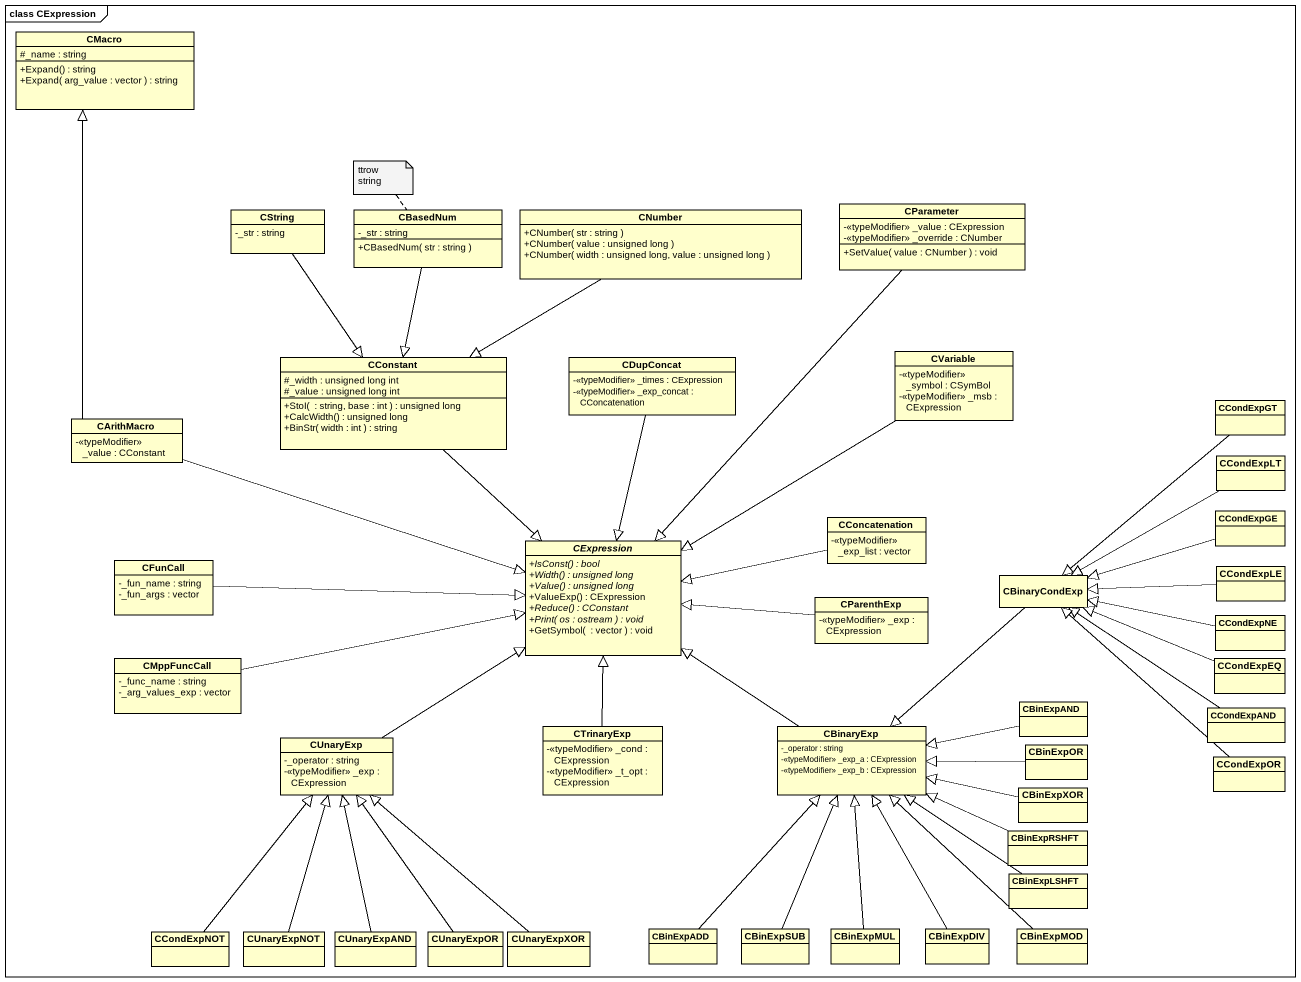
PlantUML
@startuml
mainframe class CExpression
hide circle
hide empty members
skinparam classAttributeIconSize 0
class CMacro {
  #_name : string
  +Expand() : string
  +Expand( arg_value : vector ) : string
}
class CString {
  -_str : string
}
class CBasedNum {
  -_str : string
  +CBasedNum( str : string )
}
class CNumber {
  +CNumber( str : string )
  +CNumber( value : unsigned long )
  +CNumber( width : unsigned long, value : unsigned long )
}
class CParameter {
  -<<typeModifier>> _value : CExpression
  -<<typeModifier>> _override : CNumber
  +SetValue( value : CNumber ) : void
}
class CConstant {
  #_width : unsigned long int
  #_value : unsigned long int
  +StoI(  : string, base : int ) : unsigned long
  +CalcWidth() : unsigned long
  +BinStr( width : int ) : string
}
class CDupConcat {
  -<<typeModifier>> _times : CExpression
  -<<typeModifier>> _exp_concat : CConcatenation
}
class CVariable {
  -<<typeModifier>> _symbol : CSymBol
  -<<typeModifier>> _msb : CExpression
}
class CArithMacro {
  -<<typeModifier>> _value : CConstant
}
class CCondExpGT
class CCondExpLT
class CCondExpGE
abstract class CExpression {
  {abstract} +IsConst() : bool
  {abstract} +Width() : unsigned long
  {abstract} +Value() : unsigned long
  +ValueExp() : CExpression
  {abstract} +Reduce() : CConstant
  {abstract} +Print( os : ostream ) : void
  +GetSymbol(  : vector ) : void
}
class CConcatenation {
  -<<typeModifier>> _exp_list : vector
}
class CFunCall {
  -_fun_name : string
  -_fun_args : vector
}
class CBinaryCondExp
class CCondExpLE
class CParenthExp {
  -<<typeModifier>> _exp : CExpression
}
class CCondExpNE
class CMppFuncCall {
  -_func_name : string
  -_arg_values_exp : vector
}
class CCondExpEQ
class CBinExpAND
class CCondExpAND
class CUnaryExp {
  -_operator : string
  -<<typeModifier>> _exp : CExpression
}
class CTrinaryExp {
  -<<typeModifier>> _cond : CExpression
  -<<typeModifier>> _t_opt : CExpression
}
class CBinaryExp {
  -_operator : string
  -<<typeModifier>> _exp_a : CExpression
  -<<typeModifier>> _exp_b : CExpression
}
class CBinExpOR
class CBinExpXOR
class CCondExpOR
class CBinExpRSHFT
class CBinExpLSHFT
class CCondExpNOT
class CUnaryExpNOT
class CUnaryExpAND
class CUnaryExpOR
class CUnaryExpXOR
class CBinExpADD
class CBinExpSUB
class CBinExpMUL
class CBinExpDIV
class CBinExpMOD
CString --|> CConstant
CBasedNum --|> CConstant
CNumber -left-|> CConstant
CParameter --|> CExpression
CConstant --|> CExpression
CDupConcat --|> CExpression
CVariable --|> CExpression
CArithMacro -up-|> CMacro
CArithMacro -right-|> CExpression
CCondExpGT --|> CBinaryCondExp
CCondExpLT -left-|> CBinaryCondExp
CCondExpGE -left-|> CBinaryCondExp
CConcatenation -left-|> CExpression
CFunCall -right-|> CExpression
CBinaryCondExp --|> CBinaryExp
CCondExpLE -left-|> CBinaryCondExp
CParenthExp -left-|> CExpression
CCondExpNE -left-|> CBinaryCondExp
CMppFuncCall -right-|> CExpression
CCondExpEQ -left-|> CBinaryCondExp
CBinExpAND -left-|> CBinaryExp
CCondExpAND -up-|> CBinaryCondExp
CUnaryExp -up-|> CExpression
CTrinaryExp -up-|> CExpression
CBinaryExp -up-|> CExpression
CBinExpOR -left-|> CBinaryExp
CBinExpXOR -left-|> CBinaryExp
CCondExpOR -up-|> CBinaryCondExp
CBinExpRSHFT -left-|> CBinaryExp
CBinExpLSHFT -up-|> CBinaryExp
CCondExpNOT -up-|> CUnaryExp
CUnaryExpNOT -up-|> CUnaryExp
CUnaryExpAND -up-|> CUnaryExp
CUnaryExpOR -up-|> CUnaryExp
CUnaryExpXOR -up-|> CUnaryExp
CBinExpADD -up-|> CBinaryExp
CBinExpSUB -up-|> CBinaryExp
CBinExpMUL -up-|> CBinaryExp
CBinExpDIV -up-|> CBinaryExp
CBinExpMOD -up-|> CBinaryExp
note top of CBasedNum : ttrow string
@enduml
